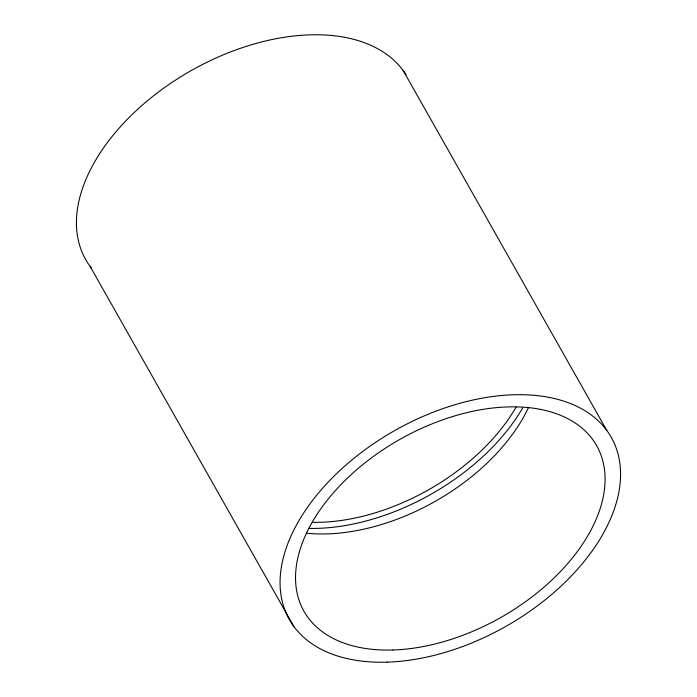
<?xml version="1.0" encoding="UTF-8"?>
<svg xmlns="http://www.w3.org/2000/svg" width="697" height="697" viewBox="0 0 697 697"><rect width="100%" height="100%" fill="white"/><g stroke="black" fill="none" stroke-linecap="round" stroke-linejoin="round"><path stroke-width="1.05" d="M403.171 70.536L606.799 430.45M90.201 266.55L293.829 626.464M522.602 408.102A176.55 107.477 -29.5 0 1 308.841 528.413M516.059 407.17A168.143 102.354 -29.5 0 1 312.744 522.349M91.473 268.223A184.958 112.592 -29.5 0 1 181.795 76.121A184.958 112.592 -29.5 0 1 406.116 74.867M528.343 407.893A168.143 102.354 -29.5 0 1 306.218 533.188M387.096 662.15A184.958 112.592 -29.5 0 0 618.831 457.354A184.958 112.592 -29.5 0 0 345.015 465.866A184.958 112.592 -29.5 0 0 387.096 662.15M392.847 649.996A168.143 102.354 -29.5 0 0 603.506 463.819A168.143 102.354 -29.5 0 0 354.59 471.555A168.143 102.354 -29.5 0 0 392.847 649.996"/></g></svg>
